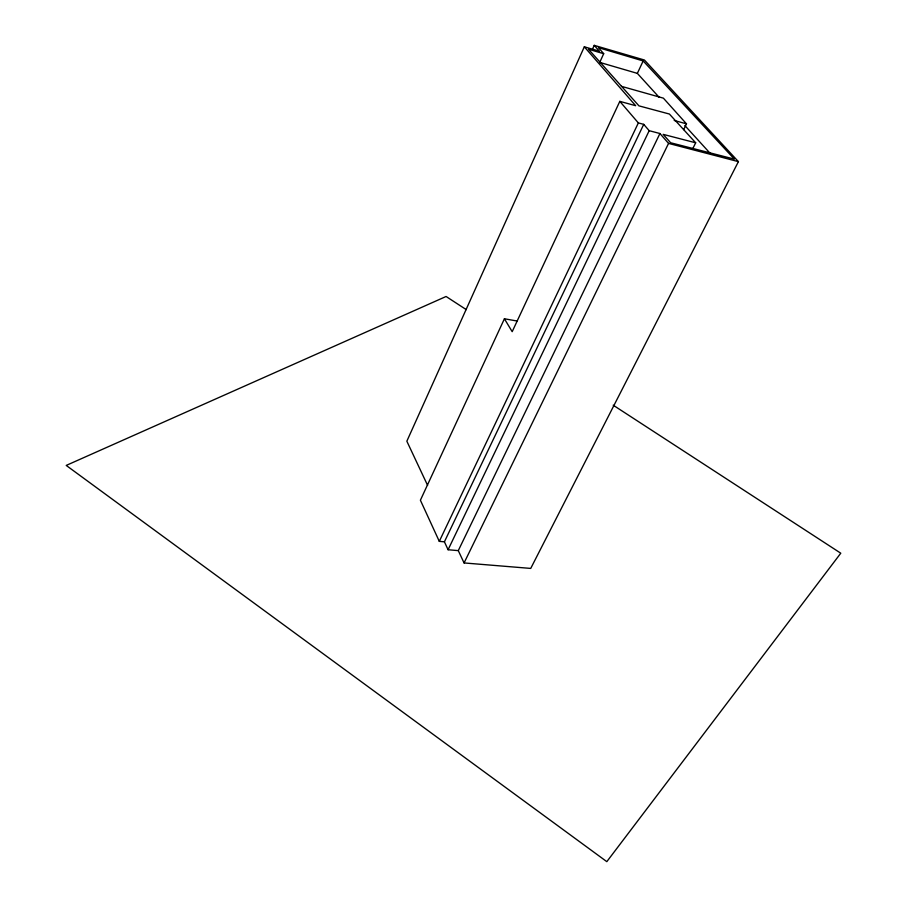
<?xml version="1.0" encoding="UTF-8"?>
<svg xmlns="http://www.w3.org/2000/svg" width="907" height="907" viewBox="0 0 907 907"><rect width="100%" height="100%" fill="white"/><g stroke="black" fill="none" stroke-linecap="round" stroke-linejoin="round"><path stroke-width="1.36" d="M592.475 49.205L594.221 45.35L599.391 51.2L584.323 46.813L406.846 441.21L427.605 485.381M599.618 62.64L603.688 53.706L598.45 47.652L643.165 60.95L734.387 159.122L670.636 142.762L663.164 134.361L695.68 142.796L692.642 148.929M516.945 320.999L504.417 318.776L420.395 500.222L439.294 541.366L444.407 541.819L448.081 549.744L458.284 550.628L464.067 562.941L530.731 568.417L738.411 161.639L644.412 60.021L594.221 45.35M584.323 46.813L635.66 105.7L619.821 101.369L512.183 331.679L504.417 318.776M659.196 97.366L637.349 73.376L643.165 60.95M439.294 541.366L638.347 122.921L619.821 101.369M444.407 541.819L643.732 124.361L638.347 122.921M448.081 549.744L649.197 130.687L643.732 124.361M458.284 550.628L659.933 133.522L649.197 130.687M464.067 562.941L668.55 143.397L659.933 133.522M683.651 129.633L686.486 123.84L663.402 98.16L621.42 86.335M668.55 143.397L738.411 161.639M674.207 120.472L686.486 123.84M600.219 62.538L637.349 73.376M603.688 53.706L588.507 49.227L638.936 105.858L669.389 114.033L695.68 142.796M466.232 309.593L446.085 296.487L66.222 465.427L606.817 861.65L840.778 553.202L613.2 405.191M684.842 125.54L710.487 153.702"/></g></svg>
